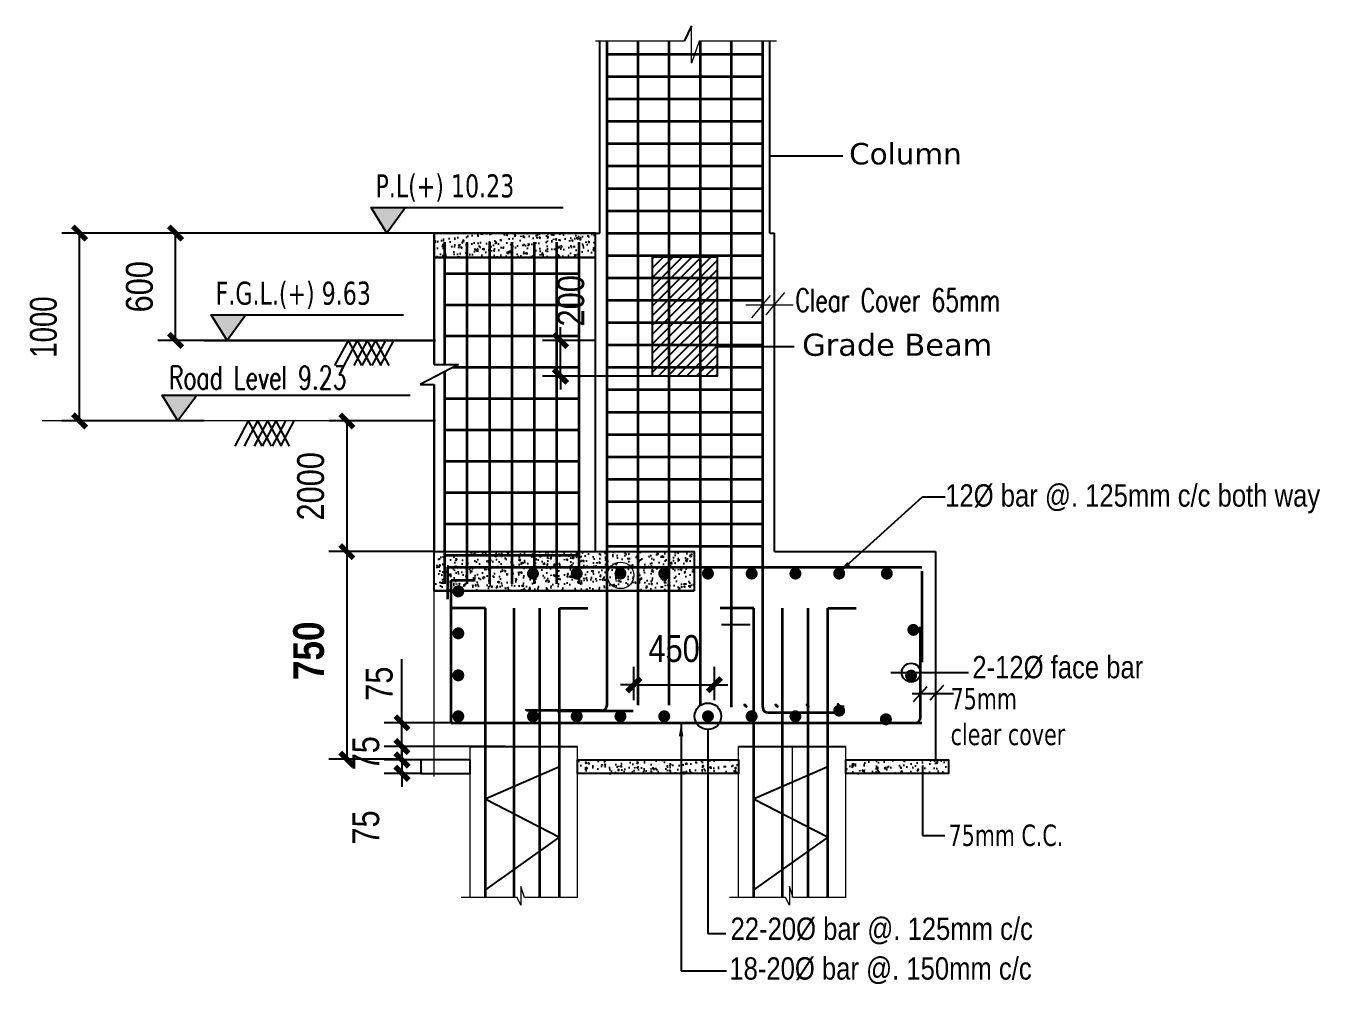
# Model space of a CAD drawing. Header units: millimetres. Extents: x 6239764 to 13047540, y 367704 to 979893.
# Drawn here: x 6607687 to 6614919, y 373905 to 379261 of the extents above; entities that cross this region are included whole.
import ezdxf

# ---------------------------------------------------------------- set-up
doc = ezdxf.new("R2010")
doc.units = ezdxf.units.MM
doc.header["$LTSCALE"] = 300
doc.linetypes.add('DASHED2', pattern=[0.375, 0.25, -0.125])
for name, color, linetype, lineweight in [('covering', 7, 'Continuous', 15), ('dimension', 194, 'Continuous', 20), ('ROD', 10, 'Continuous', 35)]:
    doc.layers.add(name, color=color, linetype=linetype, lineweight=lineweight)
doc.layers.add('DIM', color=4, linetype='Continuous')
doc.styles.add('AFTXT', font='')
doc.styles.add('NARROW', font='ARIALN.TTF')
doc.styles.get("Standard").update_dxf_attribs({"font": 'txt8.shx', "width": 0.7, "bigfont": 'hztxt_ii.shx'})
doc.styles.add('TEXT', font='swisscl.ttf')
doc.styles.add('ver', font='verdana.ttf')
doc.styles.get('AFTXT').set_extended_font_data('Romans.shx')
doc.linetypes.add('ZIGZAG', pattern='A,0.0001,-0.2,[131,ltypeshp.shx,S=0.2,R=0,X=-0.2,Y=0],-0.4,[131,ltypeshp.shx,S=0.2,R=180,X=0.2,Y=0],-0.2', length=0.8001)
doc.dimstyles.new('1_8 N1', dxfattribs={"dimscale": 1.5, "dimtxt": 48, "dimasz": 36, "dimexe": 18, "dimexo": 18, "dimgap": 15, "dimtad": 1, "dimdec": 1, "dimzin": 3, "dimdsep": 46, "dimlunit": 4, "dimtxsty": 'TEXT', "dimblk": 'ARCHTICK', "dimcen": 5, "dimdle": 18, "dimclrd": 8, "dimclre": 8, "dimclrt": 256, "dimadec": 0, "dimazin": 0, "dimtfac": 1, "dimtdec": 1, "dimtix": 1, "dimtmove": 0, "dimatfit": 3, "dimfxl": 0.18, "dimtvp": 0.75, "dimtolj": 1, "dimtzin": 0, "dimlwe": -1, "dimarcsym": 0})
doc.dimstyles.new('IED-2', dxfattribs={"dimscale": 50, "dimtxt": 3, "dimasz": 0.5, "dimexe": 2, "dimexo": 0, "dimgap": 2.5, "dimtad": 1, "dimdec": 0, "dimzin": 0, "dimdsep": 46, "dimtxsty": 'AFTXT', "dimblk": '_DOT7', "dimcen": 0.09, "dimclre": 7, "dimclrt": 3, "dimadec": 0, "dimazin": 0, "dimtfac": 1, "dimtdec": 0, "dimtix": 1, "dimtmove": 0, "dimatfit": 3, "dimldrblk": '_DOT7', "dimfxl": 1, "dimtolj": 1, "dimtzin": 0, "dimarcsym": 0})
pattern_1 = [(50, (-4423.5, -81742.45), (91.0923345, -7.9695428), [9.525, -104.775]), (355, (-4423.5, -81742.45), (-17.6217107, 95.5284226), [7.62, -83.8202921]), (100.4514447, (-4415.91, -81743.12), (73.4706235, 87.558876), [8.0950044, -89.0451223]), (46.1842, (-4423.5, -81717.05), (135.5395204, -21.021164), [14.2875, -157.1625]), (96.6355576, (-4412.2, -81718.8), (118.702067, 123.7130623), [12.1425116, -133.567804]), (351.1841512, (-4423.5, -81717.05), (118.702067, 123.7130623), [11.4299835, -125.729866]), (21, (-4410.8, -81723.4), (75.8071956, -51.1325991), [9.525, -104.775]), (326, (-4410.8, -81723.4), (30.9010142, 92.093983), [7.62, -83.82]), (71.451445, (-4404.48, -81727.66), (106.7082096, 40.9613844), [8.0950044, -89.0449688]), (37.5, (-4423.5, -81742.45), (1.54430163, 42.27751944), [0, -82.804, 0, -85.09, 0, -84.1375]), (7.5, (-4423.5, -81742.45), (33.40983126, 50.0902874), [0, -48.514, 0, -80.899, 0, -32.0675]), (327.5, (-4451.82, -81742.45), (67.79529758, -2.864372), [0, -31.75, 0, -99.06, 0, -131.445]), (317.5, (-4464.52, -81742.45), (74.0645907, 12.7132455), [0, -41.275, 0, -65.786, 0, -93.345])]

# ---------------------------------------------------------------- blocks, each defined once
blk = doc.blocks.new('_ArchTick')
at = {"color": 0, "linetype": 'ByBlock', "const_width": 0.4}
blk.add_lwpolyline([(-0.5, -0.5), (0.5, 0.5)], dxfattribs=at)
blk = doc.blocks.new('*D887')
at = {"color": 7, "lineweight": -2, "transparency": 16777216}
for p, q in [((6609976, 378102.7), (6607887, 378102.7)), ((6608683.1, 377052.7), (6607887, 377052.7))]:
    blk.add_line(p, q, dxfattribs=at)
at = {"color": 0, "lineweight": -2, "transparency": 16777216}
blk.add_line((6607987, 377052.7), (6607987, 378102.7), dxfattribs=at)
at = {"layer": 'Defpoints', "color": 0, "transparency": 16777216}
for p in [(6607987, 378102.7), (6609976, 378102.7), (6608683.1, 377052.7)]:
    blk.add_point(p, dxfattribs=at)
at = {"color": 0, "lineweight": -2, "transparency": 16777216, "xscale": 75, "yscale": 75, "zscale": 75}
for p, rotation in [((6607987, 378102.7), 90), ((6607987, 377052.7), 270)]:
    blk.add_blockref('_ArchTick', p, dxfattribs=dict(at, rotation=rotation))
at = {"color": 3, "transparency": 16777216, "insert": (6607785.2, 377577.7), "char_height": 150, "attachment_point": 5, "rotation": 90, "style": 'NARROW'}
blk.add_mtext('\\A1;{\\fSwis721 LtCn BT|b0|i0|c0|p34;1000}', dxfattribs=at)
blk = doc.blocks.new('_DOT7')
at = {"color": 7, "linetype": 'Continuous'}
blk.add_line((-0.5, 0), (-1, 0), dxfattribs=at)
at = {"color": 7, "linetype": 'Continuous', "const_width": 0.5}
blk.add_lwpolyline([(-0.25, 0, 1), (0.25, 0, 1), (-0.25, 0, 1)], format="xyb", dxfattribs=at)
blk = doc.blocks.new('*D888')
at = {"color": 7, "lineweight": -2, "transparency": 16777216}
for p, q in [((6609969.2, 376322.4), (6609380.2, 376322.4)), ((6609784.4, 375161.9), (6609380.2, 375161.9))]:
    blk.add_line(p, q, dxfattribs=at)
at = {"color": 0, "lineweight": -2, "transparency": 16777216}
blk.add_line((6609480.2, 376322.4), (6609480.2, 375161.9), dxfattribs=at)
at = {"layer": 'Defpoints', "color": 0, "transparency": 16777216}
for p in [(6609969.2, 376322.4), (6609480.2, 375161.9), (6609784.4, 375161.9, 0)]:
    blk.add_point(p, dxfattribs=at)
at = {"color": 0, "lineweight": -2, "transparency": 16777216, "xscale": 75, "yscale": 75, "zscale": 75}
for p, rotation in [((6609480.2, 376322.4), 90), ((6609480.2, 375161.9), 270)]:
    blk.add_blockref('_ArchTick', p, dxfattribs=dict(at, rotation=rotation))
at = {"color": 3, "transparency": 16777216, "insert": (6609267.7, 375768.3), "char_height": 150, "attachment_point": 5, "rotation": 90, "style": 'NARROW'}
blk.add_mtext('\\A1;{\\fArial Narrow|b1|i0|c0|p34;\\H1.143x;\\C2;750}', dxfattribs=at)
blk = doc.blocks.new('*D889')
at = {"color": 0, "lineweight": -2, "transparency": 16777216}
for p, q in [((6609788.4, 375365.8), (6609788.4, 375722.2)), ((6609788.4, 375233), (6609788.4, 375365.8))]:
    blk.add_line(p, q, dxfattribs=at)
at = {"color": 7, "lineweight": -2, "transparency": 16777216}
for p, q in [((6610363.5, 375365.8), (6609688.4, 375365.8)), ((6610363.5, 375233), (6609688.4, 375233))]:
    blk.add_line(p, q, dxfattribs=at)
at = {"layer": 'Defpoints', "color": 0, "transparency": 16777216}
for p in [(6609788.4, 375365.8), (6610363.5, 375365.8, 0), (6610363.5, 375233, 0)]:
    blk.add_point(p, dxfattribs=at)
at = {"color": 0, "lineweight": -2, "transparency": 16777216, "xscale": 75, "yscale": 75, "zscale": 75}
for p, rotation in [((6609788.4, 375365.8), 90), ((6609788.4, 375233), 270)]:
    blk.add_blockref('_ArchTick', p, dxfattribs=dict(at, rotation=rotation))
at = {"color": 3, "transparency": 16777216, "insert": (6609662.1, 375584.2), "char_height": 150, "attachment_point": 5, "rotation": 90, "style": 'NARROW'}
blk.add_mtext('\\A1;75', dxfattribs=at)
blk = doc.blocks.new('*D890')
at = {"color": 0, "lineweight": -2, "transparency": 16777216}
for p, q in [((6610674.4, 377502.7), (6610674.4, 377577.7)), ((6610674.4, 377302.7), (6610674.4, 377502.7)), ((6610674.4, 377302.7), (6610674.4, 377227.7))]:
    blk.add_line(p, q, dxfattribs=at)
at = {"color": 7, "lineweight": -2, "transparency": 16777216}
for p, q in [((6610869.2, 377502.7), (6610574.4, 377502.7)), ((6611189.2, 377302.7), (6610574.4, 377302.7))]:
    blk.add_line(p, q, dxfattribs=at)
at = {"layer": 'Defpoints', "color": 0, "transparency": 16777216}
for p in [(6610674.4, 377502.7), (6610869.2, 377502.7, 0), (6611189.2, 377302.7, 0)]:
    blk.add_point(p, dxfattribs=at)
at = {"color": 0, "lineweight": -2, "transparency": 16777216, "xscale": 75, "yscale": 75, "zscale": 75}
for p, rotation in [((6610674.4, 377502.7), 270), ((6610674.4, 377302.7), 90)]:
    blk.add_blockref('_ArchTick', p, dxfattribs=dict(at, rotation=rotation))
at = {"color": 3, "transparency": 16777216, "insert": (6610732.6, 377724.2), "char_height": 150, "attachment_point": 5, "rotation": 90, "style": 'NARROW'}
blk.add_mtext('\\A1;200', dxfattribs=at)
blk = doc.blocks.new('*D891')
at = {"color": 0, "lineweight": -2, "transparency": 16777216}
for p, q in [((6609788.4, 375233), (6609788.4, 375308)), ((6609788.4, 375233), (6609788.4, 375158)), ((6609788.4, 375158), (6609788.4, 375083))]:
    blk.add_line(p, q, dxfattribs=at)
at = {"color": 7, "lineweight": -2, "transparency": 16777216}
for p, q in [((6610169.2, 375233), (6609688.4, 375233)), ((6609894.2, 375158), (6609688.4, 375158))]:
    blk.add_line(p, q, dxfattribs=at)
at = {"layer": 'Defpoints', "color": 0, "transparency": 16777216}
for p in [(6610169.2, 375233, 0), (6609788.4, 375158), (6609894.2, 375158, 0)]:
    blk.add_point(p, dxfattribs=at)
at = {"color": 0, "lineweight": -2, "transparency": 16777216, "xscale": 75, "yscale": 75, "zscale": 75}
for p, rotation in [((6609788.4, 375233), 270), ((6609788.4, 375158), 90)]:
    blk.add_blockref('_ArchTick', p, dxfattribs=dict(at, rotation=rotation))
at = {"color": 3, "transparency": 16777216, "insert": (6609587.1, 375195.5), "char_height": 150, "attachment_point": 5, "rotation": 90, "style": 'NARROW'}
blk.add_mtext('\\A1;75', dxfattribs=at)
blk = doc.blocks.new('*D892')
at = {"color": 0, "lineweight": -2, "transparency": 16777216}
for p, q in [((6609788.4, 375158), (6609788.4, 375233)), ((6609788.4, 375158), (6609788.4, 375083)), ((6609788.4, 375083), (6609788.4, 375008))]:
    blk.add_line(p, q, dxfattribs=at)
at = {"color": 7, "lineweight": -2, "transparency": 16777216}
for p, q in [((6609900.9, 375158), (6609688.4, 375158)), ((6609900.9, 375083), (6609688.4, 375083))]:
    blk.add_line(p, q, dxfattribs=at)
at = {"layer": 'Defpoints', "color": 0, "transparency": 16777216}
for p in [(6609900.9, 375158), (6609788.4, 375083), (6609900.9, 375083, 0)]:
    blk.add_point(p, dxfattribs=at)
at = {"color": 0, "lineweight": -2, "transparency": 16777216, "xscale": 75, "yscale": 75, "zscale": 75}
for p, rotation in [((6609788.4, 375158), 270), ((6609788.4, 375083), 90)]:
    blk.add_blockref('_ArchTick', p, dxfattribs=dict(at, rotation=rotation))
at = {"color": 3, "transparency": 16777216, "insert": (6609587.1, 374780.7), "char_height": 150, "attachment_point": 5, "rotation": 90, "style": 'NARROW'}
blk.add_mtext('\\A1;75', dxfattribs=at)
blk = doc.blocks.new('*D893')
at = {"color": 7, "lineweight": -2, "transparency": 16777216}
for p, q in [((6611084.1, 375492.4), (6611084.1, 375678.1)), ((6611534.2, 375492.4), (6611534.2, 375678.1))]:
    blk.add_line(p, q, dxfattribs=at)
at = {"color": 0, "lineweight": -2, "transparency": 16777216}
for p, q in [((6611084.1, 375578.1), (6611009.1, 375578.1)), ((6611084.1, 375578.1), (6611534.2, 375578.1)), ((6611534.2, 375578.1), (6611609.2, 375578.1))]:
    blk.add_line(p, q, dxfattribs=at)
at = {"layer": 'Defpoints', "color": 0, "transparency": 16777216}
for p in [(6611534.2, 375578.1), (6611084.1, 375492.4, 0), (6611534.2, 375492.4, 0)]:
    blk.add_point(p, dxfattribs=at)
at = {"color": 0, "lineweight": -2, "transparency": 16777216, "xscale": 75, "yscale": 75, "zscale": 75}
blk.add_blockref('_ArchTick', (6611084.1, 375578.1), dxfattribs=at)
at = {"color": 0, "lineweight": -2, "transparency": 16777216, "xscale": 75, "yscale": 75, "zscale": 75, "rotation": 180}
blk.add_blockref('_ArchTick', (6611534.2, 375578.1), dxfattribs=at)
at = {"color": 3, "transparency": 16777216, "insert": (6611309.1, 375779.7), "char_height": 150, "attachment_point": 5, "style": 'NARROW'}
blk.add_mtext('\\A1;450', dxfattribs=at)
blk = doc.blocks.new('*D894')
at = {"color": 7, "lineweight": -2, "transparency": 16777216}
for p, q in [((6609976, 377052.7), (6609380.2, 377052.7)), ((6609969.2, 376322.4), (6609380.2, 376322.4))]:
    blk.add_line(p, q, dxfattribs=at)
at = {"color": 0, "lineweight": -2, "transparency": 16777216}
blk.add_line((6609480.2, 377052.7), (6609480.2, 376322.4), dxfattribs=at)
at = {"layer": 'Defpoints', "color": 0, "transparency": 16777216}
for p in [(6609976, 377052.7, 0), (6609480.2, 376322.4), (6609969.2, 376322.4)]:
    blk.add_point(p, dxfattribs=at)
at = {"color": 0, "lineweight": -2, "transparency": 16777216, "xscale": 75, "yscale": 75, "zscale": 75}
for p, rotation in [((6609480.2, 377052.7), 90), ((6609480.2, 376322.4), 270)]:
    blk.add_blockref('_ArchTick', p, dxfattribs=dict(at, rotation=rotation))
at = {"color": 3, "transparency": 16777216, "insert": (6609278.6, 376687.5), "char_height": 150, "attachment_point": 5, "rotation": 90, "style": 'NARROW'}
blk.add_mtext('\\A1;2000', dxfattribs=at)
blk = doc.blocks.new('*D895')
at = {"color": 7, "lineweight": -2, "transparency": 16777216}
for p, q in [((6609976, 378102.7), (6608423.3, 378102.7)), ((6609976, 377502.7), (6608423.3, 377502.7))]:
    blk.add_line(p, q, dxfattribs=at)
at = {"color": 0, "lineweight": -2, "transparency": 16777216}
blk.add_line((6608523.3, 377502.7), (6608523.3, 378102.7), dxfattribs=at)
at = {"layer": 'Defpoints', "color": 0, "transparency": 16777216}
for p in [(6608523.3, 378102.7), (6609976, 378102.7, 0), (6609976, 377502.7, 0)]:
    blk.add_point(p, dxfattribs=at)
at = {"color": 0, "lineweight": -2, "transparency": 16777216, "xscale": 75, "yscale": 75, "zscale": 75}
for p, rotation in [((6608523.3, 378102.7), 90), ((6608523.3, 377502.7), 270)]:
    blk.add_blockref('_ArchTick', p, dxfattribs=dict(at, rotation=rotation))
at = {"color": 3, "transparency": 16777216, "insert": (6608321.7, 377802.7), "char_height": 150, "attachment_point": 5, "rotation": 90, "style": 'NARROW'}
blk.add_mtext('\\A1;600', dxfattribs=at)

msp = doc.modelspace()

# ---------------------------------------------------------------- hatches: boundary and pattern name
at = {"ltscale": 0.1}
h = msp.add_hatch(dxfattribs=at)
h.set_pattern_fill('AR-CONC', color=8, scale=0.5)
h.set_pattern_definition(pattern_1)
h.paths.add_polyline_path([(6610869.2, 378102.7), (6609969.2, 378102.7), (6609969.2, 377966.7), (6610869.2, 377966.7)])
h = msp.add_hatch()
h.set_pattern_fill('ANSI31', color=256, scale=299.999995, style=0)
h.set_pattern_definition([(45, (2651911.458, 1021471.184), (-26.51650382, 26.51650382), [])])
h.paths.add_polyline_path([(6611189.2, 377302.7), (6611315.6, 377302.7), (6611315.6, 377969.6), (6611189.2, 377969.6)])
h.paths.add_polyline_path([(6611315.6, 377302.7), (6611439.8, 377302.7), (6611439.8, 377969.6), (6611315.6, 377969.6)])
h.paths.add_polyline_path([(6611439.8, 377302.7), (6611549.2, 377302.7), (6611549.2, 377969.6), (6611439.8, 377969.6)])
edge = h.paths.add_edge_path()
edge.add_line((6611549.2, 377302.7), (6611549.2, 377302.7))
edge.add_line((6611549.2, 377302.7), (6611549.2, 377969.6))
edge.add_line((6611538.3, 377969.6), (6611560.1, 377969.6))
edge.add_line((6611549.2, 377969.6), (6611549.2, 377302.7))
h = msp.add_hatch(dxfattribs=at)
h.set_pattern_fill('AR-CONC', color=8, scale=0.5)
h.set_pattern_definition(pattern_1)
h.paths.add_polyline_path([(6611420.5, 376103.4), (6609969.2, 376103.4), (6609969.2, 376322.4), (6611420.5, 376322.4)])
h = msp.add_hatch(dxfattribs=at)
h.set_pattern_fill('AR-CONC', color=8, scale=0.5)
h.set_pattern_definition(pattern_1)
h.paths.add_polyline_path([(6612269.2, 375158), (6612841.8, 375158), (6612841.8, 375083), (6612269.2, 375083)])
h.paths.add_polyline_path([(6610769.2, 375158), (6611669.2, 375158), (6611669.2, 375083), (6610769.2, 375083)])
at = {"layer": 'DIM', "ltscale": 3}
for points in [[(6609809.2, 378246), (6609615.4, 378246), (6609704.4, 378102.7)], [(6608916, 377646), (6608722.2, 377646), (6608811.2, 377502.7)], [(6608641.4, 377196), (6608447.6, 377196), (6608536.6, 377052.7)]]:
    msp.add_hatch(color=256, dxfattribs=at).paths.add_polyline_path(points)
at = {"layer": 'ROD'}
h = msp.add_hatch(dxfattribs=at)
h.set_pattern_fill('ANSI31', color=256)
h.set_pattern_definition([(45, (6444854.55714, 681863.58496), (-0.08838834765, 0.08838834765), [])])
h.paths.add_polyline_path([(6611714.8, 375462.2, 1), (6611702.1, 375462.2, 1)])
h = msp.add_hatch(dxfattribs=at)
h.set_pattern_fill('ANSI31', color=256)
h.set_pattern_definition([(45, (6445028.55714, 681863.58496), (-0.08838834765, 0.08838834765), [])])
h.paths.add_polyline_path([(6611888.8, 375462.2, 1), (6611876.1, 375462.2, 1)])
h = msp.add_hatch(dxfattribs=at)
h.set_pattern_fill('ANSI31', color=256)
h.set_pattern_definition([(45, (6445202.55714, 681863.58496), (-0.08838834765, 0.08838834765), [])])
h.paths.add_polyline_path([(6612062.8, 375462.2, 1), (6612050.1, 375462.2, 1)])
h = msp.add_hatch(dxfattribs=at)
h.set_pattern_fill('ANSI31', color=256)
h.set_pattern_definition([(45, (6445376.55714, 681866.28999), (-0.08838834765, 0.08838834765), [])])
h.paths.add_polyline_path([(6612236.8, 375464.9, 1), (6612224.1, 375464.9, 1)])

# ---------------------------------------------------------------- linework, layer by layer
at = {"lineweight": 25}
for p, q in [((6611407.2, 379260.7), (6611364.8, 379175.2)), ((6610894.2, 378102.7), (6610894.2, 379175.3)), ((6611844.2, 378102.7), (6611844.2, 379175.3)), ((6609969.2, 378102.7, 0), (6610869.2, 378102.7, 0)), ((6610869.2, 376322.4), (6610869.2, 378102.7)), ((6610869.2, 378102.7), (6610894.2, 378102.7)), ((6611844.2, 378102.7), (6611869.2, 378102.7)), ((6611869.2, 376322.4), (6611869.2, 378102.7)), ((6608683.1, 377502.7, 0), (6609976, 377502.7, 0)), ((6609969.2, 376322.4), (6610869.2, 376322.4)), ((6611869.2, 376322.4), (6612769.2, 376322.4, 0)), ((6609969.2, 376103.4), (6611420.5, 376103.4)), ((6611573.2, 375914.5, 0), (6611734.6, 375914.5, 0)), ((6610656.8, 375430.8, 0), (6610956.8, 375430.8, 0))]:
    msp.add_line(p, q, dxfattribs=at)
at = {"lineweight": 0, "ltscale": 1500}
for p, q in [((6610401.4, 378102.7, 0), (6609969.2, 378102.7, 0)), ((6609508.2, 377502.7, 0), (6608656.8, 377502.7, 0)), ((6609976, 377052.7), (6607778.5, 377052.7))]:
    msp.add_line(p, q, dxfattribs=at)
at = {"color": 6, "ltscale": 0.1}
for p, q in [((6610869.2, 378102.7), (6609969.2, 378102.7)), ((6609969.2, 378102.7, 0), (6609969.2, 377369.1, 0)), ((6609969.2, 377369.1, 0), (6609969.2, 378102.7, 0)), ((6610869.2, 377966.7), (6609969.2, 377966.7)), ((6610103.7, 377369.1, 0), (6609890.6, 377255.8)), ((6609969.2, 377369.1, 0), (6610103.7, 377369.1, 0)), ((6609890.6, 377255.8), (6609969.2, 377255.8, 0)), ((6609969.2, 376322.4), (6609969.2, 377255.8, 0)), ((6609969.2, 377255.8, 0), (6609969.2, 376322.4)), ((6612769.2, 376322.4, 0), (6612769.2, 375158, 0))]:
    msp.add_line(p, q, dxfattribs=at)
at = {"lineweight": 0}
for p, q in [((6611845.5, 377753.8, 0), (6611741.5, 377628.5, 0)), ((6611926.1, 377770.9), (6611822.1, 377645.6)), ((6611709.7, 377702.3), (6611975.1, 377702.3))]:
    msp.add_line(p, q, dxfattribs=at)
at = {"color": 7, "lineweight": 25}
for p, q in [((6609487.2, 377502.7, 0), (6609411.8, 377362)), ((6609538.9, 377502.7, 0), (6609463.4, 377362)), ((6609487.2, 377502.7, 0), (6609562.6, 377362)), ((6609594.5, 377502.7, 0), (6609519.1, 377362)), ((6609538.9, 377502.7, 0), (6609614.3, 377362)), ((6609640.2, 377502.7, 0), (6609564.8, 377362)), ((6609594.5, 377502.7, 0), (6609669.9, 377362)), ((6609695.9, 377502.7, 0), (6609620.5, 377362)), ((6609640.2, 377502.7, 0), (6609715.6, 377362)), ((6609741.6, 377502.7, 0), (6609666.2, 377362)), ((6608929.7, 377052.7), (6608854.3, 376912, 0)), ((6608981.4, 377052.7), (6608906, 376912, 0)), ((6608929.7, 377052.7), (6609005.1, 376912, 0)), ((6609037, 377052.7), (6608961.6, 376912, 0)), ((6608981.4, 377052.7), (6609056.8, 376912, 0)), ((6609082.8, 377052.7), (6609007.3, 376912, 0)), ((6609037, 377052.7), (6609112.4, 376912, 0)), ((6609138.4, 377052.7), (6609063, 376912, 0)), ((6609082.8, 377052.7), (6609158.2, 376912, 0)), ((6609184.1, 377052.7), (6609108.7, 376912, 0)), ((6612519.8, 375646.1, 0), (6612953.6, 375646.1, 0))]:
    msp.add_line(p, q, dxfattribs=at)
for p, q in [((6612740.4, 375493.5, 0), (6612816.3, 375576.3, 0)), ((6612640.2, 375529.7, 0), (6612870.4, 375529.7, 0)), ((6612646.8, 375485.3, 0), (6612722.6, 375568, 0))]:
    msp.add_line(p, q)
at = {"color": 6, "ltscale": 0.1}
for points in [[(6610869.2, 378102.7), (6609969.2, 378102.7), (6609969.2, 377966.7), (6610869.2, 377966.7)], [(6611420.5, 376103.4), (6609969.2, 376103.4), (6609969.2, 376322.4), (6611420.5, 376322.4)]]:
    msp.add_lwpolyline(points, close=True, dxfattribs=at)
at = {"lineweight": 25, "elevation": 0}
for points in [[(6610169.2, 375158), (6609894.2, 375158), (6609894.2, 375083), (6610169.2, 375083)], [(6610769.2, 375158), (6611669.2, 375158), (6611669.2, 375083), (6610769.2, 375083)], [(6612269.2, 375158), (6612841.8, 375158), (6612841.8, 375083), (6612269.2, 375083)]]:
    msp.add_lwpolyline(points, close=True, dxfattribs=at)
at = {"color": 7, "lineweight": 25}
msp.add_circle((6612633.5, 375646.1, 0), 52.5, dxfattribs=at)
at = {"color": 6, "ltscale": 0.1}
msp.add_circle((6611498.2, 375402.1, 0), 74.3, dxfattribs=at)
msp.add_circle((6611498.2, 375402.1, 0), 74.3, dxfattribs=at)
at = {"layer": 'covering', "lineweight": 0, "ltscale": 1500}
for p, q in [((6609969.2, 375065.9, 0), (6609969.2, 376322.4, 0)), ((6610776.3, 376322.4, 0), (6610961.9, 376322.4, 0)), ((6612769.2, 375158, 0), (6612769.2, 376322.4, 0)), ((6610169.2, 374389.7, 0), (6610169.2, 375233, 0)), ((6610169.2, 374389.7, 0), (6610169.2, 375233, 0)), ((6610669.2, 374389.6, 0), (6610669.2, 375233, 0)), ((6610769.2, 374389.7, 0), (6610769.2, 375233, 0)), ((6611669.2, 374389.7, 0), (6611669.2, 375233, 0)), ((6611971.5, 374389.6, 0), (6611971.5, 375233, 0)), ((6612269.2, 374389.7, 0), (6612269.2, 375233, 0))]:
    msp.add_line(p, q, dxfattribs=at)
at = {"layer": 'covering', "linetype": 'DASHED2', "lineweight": 0, "ltscale": 1500}
for points in [[(6611880.9, 379175.3), (6611449, 379175.3), (6611407.2, 379052.5), (6611407.2, 379260.7)], [(6611364.8, 379175.2), (6610869.2, 379175.3)]]:
    msp.add_lwpolyline(points, dxfattribs=at)
at = {"layer": 'covering', "linetype": 'DASHED2', "lineweight": 0, "ltscale": 1500, "elevation": 0}
for points in [[(6610769.2, 374389.7), (6610474, 374389.7), (6610453.1, 374451.1), (6610453.1, 374347), (6610431.9, 374389.7), (6610119.2, 374389.7)], [(6612269.2, 374389.7), (6611974, 374389.7), (6611953.1, 374451.1), (6611953.1, 374347), (6611931.9, 374389.7), (6611619.2, 374389.7)]]:
    msp.add_lwpolyline(points, dxfattribs=at)
at = {"layer": 'DIM'}
msp.add_line((6612697.6, 376627.9, 0), (6612824, 376628.2, 0), dxfattribs=at)
at = {"layer": 'DIM', "linetype": 'ZIGZAG', "ltscale": 0.1}
for p, q in [((6610169.2, 375233, 0), (6610769.2, 375233, 0)), ((6611669.2, 375233, 0), (6612269.2, 375233, 0))]:
    msp.add_line(p, q, dxfattribs=at)
at = {"layer": 'DIM', "ltscale": 3, "elevation": 0}
for points in [[(6609809, 378245.7), (6609704.4, 378102.7), (6609615.4, 378246), (6610689.6, 378246)], [(6608915.8, 377645.7), (6608811.2, 377502.7), (6608722.2, 377646), (6609796.4, 377646)]]:
    msp.add_lwpolyline(points, dxfattribs=at)
at = {"layer": 'DIM', "elevation": 0}
msp.add_lwpolyline([(6611189.2, 377969.6), (6611549.2, 377969.6), (6611549.2, 377302.7), (6611189.2, 377302.7)], close=True, dxfattribs=at)
at = {"layer": 'DIM', "ltscale": 3}
msp.add_lwpolyline([(6608641.2, 377195.7), (6608536.6, 377052.7), (6608447.6, 377196), (6609834, 377196)], dxfattribs=at)
at = {"layer": 'dimension', "lineweight": 20, "ltscale": 100}
for centre in [(6611010.2, 376189.7, 0), (6611498.2, 375402.1, 0)]:
    msp.add_circle(centre, 74.3, dxfattribs=at)
at = {"layer": 'ROD'}
for p, q in [((6610934.2, 375463.9), (6610934.2, 379175.2)), ((6611108.2, 375463.9), (6611108.2, 379175.2)), ((6611282.2, 375463.9), (6611282.2, 379175.2)), ((6611456.2, 375463.9), (6611456.2, 379175.2)), ((6611630.2, 375452.4), (6611630.2, 379175.3)), ((6611804.2, 375452.4), (6611804.2, 379175.3)), ((6610934.2, 379102.7, 0), (6611804.2, 379102.7, 0)), ((6610934.2, 378977.7, 0), (6611804.2, 378977.7, 0)), ((6610934.2, 378852.7, 0), (6611804.2, 378852.7, 0)), ((6610934.2, 378727.7, 0), (6611804.2, 378727.7, 0)), ((6610934.2, 378602.7, 0), (6611804.2, 378602.7, 0)), ((6610934.2, 378477.7, 0), (6611804.2, 378477.7, 0)), ((6610934.2, 378352.7, 0), (6611804.2, 378352.7, 0)), ((6610934.2, 378227.7, 0), (6611804.2, 378227.7, 0)), ((6610026.6, 378052.5), (6610026.6, 377369.1)), ((6610151.6, 378052.5), (6610151.6, 376142.8)), ((6610276.6, 378052.5), (6610276.6, 376142.8)), ((6610401.6, 378052.5), (6610401.6, 376142.8)), ((6610526.6, 378052.5), (6610526.6, 376142.8)), ((6610651.6, 378052.5), (6610651.6, 376142.8)), ((6610776.6, 378052.5), (6610776.6, 376142.8)), ((6610934.2, 378102.7, 0), (6611804.2, 378102.7, 0)), ((6610934.2, 377977.7, 0), (6611804.2, 377977.7, 0)), ((6610026.6, 377877.5), (6610776.6, 377877.5)), ((6610934.2, 377852.7, 0), (6611804.2, 377852.7, 0)), ((6610026.6, 377702.5), (6610776.6, 377702.5)), ((6610934.2, 377727.7, 0), (6611804.2, 377727.7, 0)), ((6610934.2, 377602.7, 0), (6611804.2, 377602.7, 0)), ((6610026.6, 377527.5), (6610776.6, 377527.5)), ((6610934.2, 377477.7, 0), (6611804.2, 377477.7, 0)), ((6610026.6, 377328.1), (6610026.6, 376142.8)), ((6610072.5, 377352.5), (6610776.6, 377352.5)), ((6610934.2, 377352.7, 0), (6611804.2, 377352.7, 0)), ((6610026.6, 377177.5), (6610776.6, 377177.5)), ((6610934.2, 377227.7, 0), (6611804.2, 377227.7, 0)), ((6610934.2, 377102.7, 0), (6611804.2, 377102.7, 0)), ((6610026.6, 377002.5), (6610776.6, 377002.5)), ((6610934.2, 376977.7, 0), (6611804.2, 376977.7, 0)), ((6610026.6, 376827.5), (6610776.6, 376827.5)), ((6610934.2, 376852.7, 0), (6611804.2, 376852.7, 0)), ((6610934.2, 376727.7, 0), (6611804.2, 376727.7, 0)), ((6610026.6, 376652.5), (6610776.6, 376652.5)), ((6610934.2, 376602.7, 0), (6611804.2, 376602.7, 0)), ((6610026.6, 376477.5), (6610776.6, 376477.5)), ((6610934.2, 376477.7, 0), (6611804.2, 376477.7, 0)), ((6610026.6, 376302.5), (6610776.6, 376302.5)), ((6610934.2, 376352.7, 0), (6611804.2, 376352.7, 0)), ((6610044.2, 376235.9, 0), (6612694.2, 376235.9, 0)), ((6610064.2, 375365.8, 0), (6610064.2, 376163.4, 0)), ((6610064.2, 376163.4, 0), (6610198, 376163.4, 0)), ((6612695.1, 375704.8, 0), (6612695.1, 376214, 0)), ((6610254.7, 376006.7, 0), (6610066.8, 376006.7, 0)), ((6610254.7, 374389.7, 0), (6610254.7, 376006.7, 0)), ((6610415.7, 374389.7, 0), (6610415.7, 376006.7, 0)), ((6610558, 374389.7, 0), (6610558, 376006.7, 0)), ((6610669, 374389.6, 0), (6610669, 376006.7, 0)), ((6610826.7, 376005.1, 0), (6610669, 376005.1, 0)), ((6611754.7, 376006.7, 0), (6611566.8, 376006.7, 0)), ((6611754.7, 374389.7, 0), (6611754.7, 376006.7, 0)), ((6611915.7, 374389.7, 0), (6611915.7, 376006.7, 0)), ((6612058, 374389.7, 0), (6612058, 376006.7, 0)), ((6612169, 374389.6, 0), (6612169, 376006.7, 0)), ((6612326.7, 376005.1, 0), (6612169, 376005.1, 0)), ((6612685.7, 375395.8, 0), (6612685.7, 375901.7, 0)), ((6610484.2, 375433.9), (6610484.2, 375442.8)), ((6610904.2, 375433.9), (6610484.2, 375433.9)), ((6611080.8, 375430.8, 0), (6610655.7, 375430.8, 0)), ((6612254.2, 375422.4), (6612254.2, 375462.7)), ((6610064.2, 375365.8, 0), (6612694.2, 375365.8, 0)), ((6611834.2, 375422.4), (6612254.2, 375422.4))]:
    msp.add_line(p, q, dxfattribs=at)
at = {"layer": 'ROD', "lineweight": 25}
for p, q in [((6610252.7, 374941.2, 0), (6610669, 375122.3, 0)), ((6611752.7, 374941.2, 0), (6612169, 375122.3, 0)), ((6610252.7, 374941.2, 0), (6610669.2, 374727.3, 0)), ((6611752.7, 374941.2, 0), (6612169.2, 374727.3, 0)), ((6610252.7, 374429.9, 0), (6610669.2, 374727.3, 0)), ((6611752.7, 374429.9, 0), (6612169.2, 374727.3, 0))]:
    msp.add_line(p, q, dxfattribs=at)
at = {"layer": 'ROD', "elevation": 0}
msp.add_lwpolyline([(6610042.2, 376235.9), (6610042.2, 376056.1)], dxfattribs=at)
at = {"layer": 'ROD', "const_width": 33.4, "elevation": 0}
for points in [[(6610537.1, 376199.7, -1), (6610503.7, 376199.7, -1)], [(6610781.6, 376199.7, -1), (6610748.2, 376199.7, -1)], [(6611026, 376199.7, -1), (6610992.6, 376199.7, -1)], [(6611270.5, 376199.7, -1), (6611237, 376199.7, -1)], [(6611514.9, 376199.7, -1), (6611481.5, 376199.7, -1)], [(6611759.3, 376199.7, -1), (6611725.9, 376199.7, -1)], [(6612003.8, 376199.7, -1), (6611970.4, 376199.7, -1)], [(6612248.2, 376199.7, -1), (6612214.8, 376199.7, -1)], [(6612514.6, 376199.7, -1), (6612481.2, 376199.7, -1)], [(6610119.7, 376100.5, -1), (6610086.3, 376100.5, -1)], [(6610119.7, 375865.8, -1), (6610086.3, 375865.8, -1)], [(6612629.4, 375885, 1), (6612662.8, 375885, 1)], [(6610119.7, 375631, -1), (6610086.3, 375631, -1)], [(6612616.8, 375629.4, 1), (6612650.2, 375629.4, 1)], [(6610119.7, 375402.1, -1), (6610086.3, 375402.1, -1)], [(6610537.1, 375402.1, -1), (6610503.7, 375402.1, -1)], [(6610781.6, 375402.1, -1), (6610748.2, 375402.1, -1)], [(6611026, 375402.1, -1), (6610992.6, 375402.1, -1)], [(6611270.5, 375402.1, -1), (6611237, 375402.1, -1)], [(6611514.9, 375402.1, -1), (6611481.5, 375402.1, -1)], [(6611759.3, 375402.1, -1), (6611725.9, 375402.1, -1)], [(6612003.8, 375402.1, -1), (6611970.4, 375402.1, -1)], [(6612248.2, 375433.5, -1), (6612214.8, 375433.5, -1)], [(6612509.4, 375385.4, -1), (6612476, 375385.4, -1)]]:
    msp.add_lwpolyline(points, format="xyb", close=True, dxfattribs=at)
at = {"layer": 'ROD'}
for centre, start, end in [((6610904.2, 375463.9), 270, 0), ((6611834.2, 375452.4), 180, 270), ((6612655.7, 375395.8, 0), 270, 0)]:
    msp.add_arc(centre, 30, start, end, dxfattribs=at)

# ---------------------------------------------------------------- texts
at = {"lineweight": 25, "style": 'NARROW'}
msp.add_text('18-20Ø bar @. 150mm c/c', height=125, dxfattribs=at).set_placement((6611617.9, 373930.4, 0))
at = {"ltscale": 1500, "attachment_point": 1}
for s, insert, char_height, width, style in [('Column', (6612287.2, 378606.4), 119.77, 1192.266, 'ver'), ('Grade Beam', (6612024.8, 377540.8, 0), 123.8, 1845.338, 'ver'), ('12%%C bar @. 125mm c/c both way', (6612824, 376698.7, 0), 125, 2179.751, 'NARROW'), ('2-12%%C face bar', (6612975.6, 375739.3, 0), 125, 1990.284, 'NARROW'), ('22-20%%C bar @. 125mm c/c ', (6611624.6, 374277.4, 0), 125, 2039.362, 'NARROW')]:
    msp.add_mtext(s, dxfattribs=dict(at, insert=insert, char_height=char_height, width=width, style=style))
for s, insert, char_height, width in [('{\\fVerdana|b0|i0|c0|p34;P.L(+) 10.23}', (6609640.4, 378431, 0), 128.656, 143551.162), ('{\\fVerdana|b0|i0|c0|p34;F.G.L.(+) 9.63}', (6608747.2, 377831, 0), 128.656, 143551.162), ('{\\fVerdana|b0|i0|c0|p34;75mm \\Pclear cover}', (6612854.5, 375560.5, 0), 119.769, 4739.703), ('{\\fVerdana|b0|i0|c0|p34;75mm C.C.}', (6612843.1, 374797.2, 0), 119.769, 4739.703)]:
    msp.add_mtext(s, dxfattribs=dict(at, insert=insert, char_height=char_height, width=width))
at = {"insert": (6611987, 377791.7, 0), "char_height": 128.068, "width": 1699.627, "attachment_point": 1}
msp.add_mtext('Clear Cover 65mm', dxfattribs=at)
at = {"ltscale": 1500, "insert": (6608486, 377359.2), "char_height": 128.656, "attachment_point": 1}
msp.add_mtext('Road Level 9.23', dxfattribs=at)

# ---------------------------------------------------------------- dimensions: what is measured, and where the dimension line sits
for base, p1, p2, text, picture, middle in [((6607987, 378102.7), (6608683.1, 377052.7), (6609976, 378102.7), '{\\fSwis721 LtCn BT|b0|i0|c0|p34;1000}', '*D887', (6607785.2, 377577.7)), ((6609480.2, 376322.4, 0), (6609976, 377052.7), (6609969.2, 376322.4, 0), '2000', '*D894', (6609278.6, 376687.5, 0))]:
    dim = msp.add_linear_dim(base=base, p1=p1, p2=p2, angle=90, text=text, dimstyle='IED-2', override={"dimasz": 1.5, "dimtxsty": 'NARROW', "dimblk1": 'ArchTick', "dimblk2": 'ArchTick', "dimsah": 1})
    dim.commit()
    dim.dimension.update_dxf_attribs({"geometry": picture, "text_midpoint": middle})
for base, p1, p2, override, picture, middle in [((6608523.3, 378102.7), (6609976, 377502.7, 0), (6609976, 378102.7, 0), {"dimasz": 1.5, "dimtxsty": 'NARROW', "dimblk1": 'ArchTick', "dimblk2": 'ArchTick', "dimsah": 1}, '*D895', (6608321.7, 377802.7)), ((6609788.4, 375158, 0), (6610169.2, 375233, 0), (6609894.2, 375158, 0), {"dimasz": 1.5, "dimtxsty": 'NARROW', "dimblk1": 'ArchTick', "dimblk2": 'ArchTick', "dimsah": 1, "dimtmove": 2}, '*D891', (6609587.1, 375195.5, 0))]:
    dim = msp.add_linear_dim(base=base, p1=p1, p2=p2, angle=90, dimstyle='IED-2', override=override)
    dim.commit()
    dim.dimension.update_dxf_attribs({"geometry": picture, "text_midpoint": middle})
for base, p1, p2, override, picture, middle in [((6610674.4, 377502.7), (6611189.2, 377302.7, 0), (6610869.2, 377502.7, 0), {"dimasz": 1.5, "dimtxsty": 'NARROW', "dimblk1": 'ArchTick', "dimblk2": 'ArchTick', "dimsah": 1, "dimtmove": 1}, '*D890', (6610934.2, 377724.2)), ((6609788.4, 375083, 0), (6609900.9, 375158, 0), (6609900.9, 375083, 0), {"dimasz": 1.5, "dimtxsty": 'NARROW', "dimblk1": 'ArchTick', "dimblk2": 'ArchTick', "dimsah": 1, "dimtmove": 2}, '*D892', (6609587.1, 374780.7, 0))]:
    dim = msp.add_linear_dim(base=base, p1=p1, p2=p2, angle=90, dimstyle='IED-2', override=override)
    dim.commit()
    dim.dimension.update_dxf_attribs({"geometry": picture, "text_midpoint": middle, "dimtype": 160})
for base, p1, p2, text, override, picture, middle in [((6609480.2, 375161.9, 0), (6609969.2, 376322.4, 0), (6609784.4, 375161.9, 0), '{\\fArial Narrow|b1|i0|c0|p34;\\H1.143x;\\C2;750}', {"dimasz": 1.5, "dimtxsty": 'NARROW', "dimblk1": 'ArchTick', "dimblk2": 'ArchTick', "dimsah": 1}, '*D888', (6609480.2, 375768.3, 0)), ((6609788.4, 375365.8, 0), (6610363.5, 375233, 0), (6610363.5, 375365.8, 0), '75', {"dimasz": 1.5, "dimgap": 1, "dimtxsty": 'NARROW', "dimblk1": 'ArchTick', "dimblk2": 'ArchTick', "dimsah": 1}, '*D889', (6609788.4, 375584.2, 0))]:
    dim = msp.add_linear_dim(base=base, p1=p1, p2=p2, angle=90, text=text, dimstyle='IED-2', override=override)
    dim.commit()
    dim.dimension.update_dxf_attribs({"geometry": picture, "text_midpoint": middle, "dimtype": 160})
dim = msp.add_linear_dim(base=(6611534.2, 375578.1, 0), p1=(6611084.1, 375492.4, 0), p2=(6611534.2, 375492.4, 0), dimstyle='IED-2', override={"dimasz": 1.5, "dimtxsty": 'NARROW', "dimblk1": 'ArchTick', "dimblk2": 'ArchTick', "dimsah": 1, "dimtmove": 2})
dim.commit()
dim.dimension.update_dxf_attribs({"geometry": '*D893', "text_midpoint": (6611309.1, 375779.7, 0)})

# ---------------------------------------------------------------- leaders
at = {"layer": 'DIM'}
for points, override in [([(6611844.2, 378535.1), (6612252.6, 378535.1)], {"dimasz": 3.5, "dimclrd": 256}), ([(6611549.2, 377468.5, 0), (6611979.7, 377468.5, 0)], {"dimasz": 3.5, "dimclrd": 256}), ([(6612228.8, 376204.9, 0), (6612697.6, 376627.9, 0)], {"dimasz": 50, "dimclrd": 256}), ([(6611348.3, 375365.8, 0), (6611348.3, 373979.8, 0), (6611602.6, 373979.8, 0)], {"dimasz": 50, "dimclrd": 256}), ([(6611498.2, 375327.8, 0), (6611498.2, 374188.4, 0), (6611598.7, 374188.4, 0)], {"dimasz": 3, "dimclrd": 256}), ([(6612697, 375126.2, 0), (6612697, 374735.3, 0), (6612822.5, 374735.3, 0)], {"dimasz": 3.5, "dimclrd": 256})]:
    msp.add_leader(points, dimstyle='1_8 N1', override=override, dxfattribs=at)

doc.saveas('drawing.dxf')
